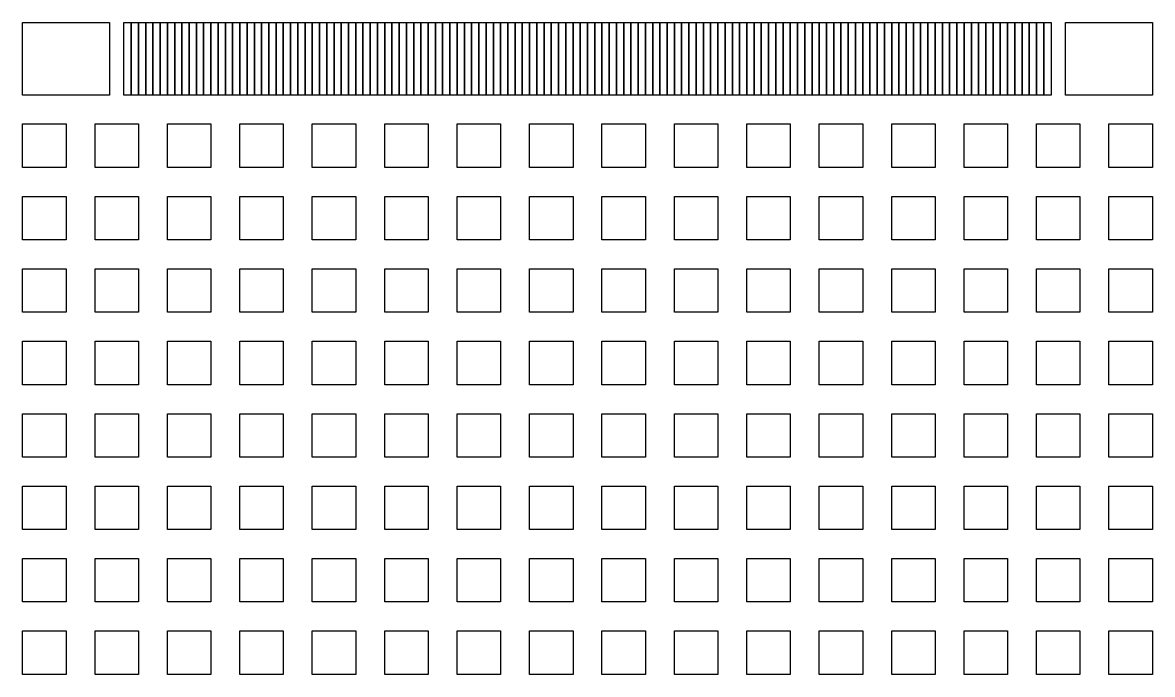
# Model space of a CAD drawing. Extents: x 0 to 780, y -350 to 670.
# Drawn here: x 0 to 780, y -350 to 100 of the extents above; entities that cross this region are included whole.
import ezdxf

# ---------------------------------------------------------------- set-up
doc = ezdxf.new("R2010")
doc.units = 0
for name, color, linetype in [('layer000', 1, 'CONTINUOUS'), ('layer001', 2, 'CONTINUOUS'), ('layer002', 3, 'CONTINUOUS'), ('layer003', 4, 'CONTINUOUS'), ('layer004', 5, 'CONTINUOUS'), ('layer005', 6, 'CONTINUOUS'), ('layer006', 7, 'CONTINUOUS'), ('layer007', 8, 'CONTINUOUS'), ('layer008', 9, 'CONTINUOUS'), ('layer009', 10, 'CONTINUOUS'), ('layer010', 11, 'CONTINUOUS'), ('layer011', 12, 'CONTINUOUS'), ('layer012', 13, 'CONTINUOUS'), ('layer013', 14, 'CONTINUOUS'), ('layer014', 15, 'CONTINUOUS'), ('layer015', 16, 'CONTINUOUS'), ('layer016', 17, 'CONTINUOUS'), ('layer017', 18, 'CONTINUOUS'), ('layer018', 19, 'CONTINUOUS'), ('layer019', 20, 'CONTINUOUS'), ('layer020', 21, 'CONTINUOUS'), ('layer021', 22, 'CONTINUOUS'), ('layer022', 23, 'CONTINUOUS'), ('layer023', 24, 'CONTINUOUS'), ('layer024', 25, 'CONTINUOUS'), ('layer025', 26, 'CONTINUOUS'), ('layer026', 27, 'CONTINUOUS'), ('layer027', 28, 'CONTINUOUS'), ('layer028', 29, 'CONTINUOUS'), ('layer029', 30, 'CONTINUOUS'), ('layer030', 31, 'CONTINUOUS'), ('layer031', 32, 'CONTINUOUS'), ('layer032', 33, 'CONTINUOUS'), ('layer033', 34, 'CONTINUOUS'), ('layer034', 35, 'CONTINUOUS'), ('layer035', 36, 'CONTINUOUS'), ('layer036', 37, 'CONTINUOUS'), ('layer037', 38, 'CONTINUOUS'), ('layer038', 39, 'CONTINUOUS'), ('layer039', 40, 'CONTINUOUS'), ('layer040', 41, 'CONTINUOUS'), ('layer041', 42, 'CONTINUOUS'), ('layer042', 43, 'CONTINUOUS'), ('layer043', 44, 'CONTINUOUS'), ('layer044', 45, 'CONTINUOUS'), ('layer045', 46, 'CONTINUOUS'), ('layer046', 47, 'CONTINUOUS'), ('layer047', 48, 'CONTINUOUS'), ('layer048', 49, 'CONTINUOUS'), ('layer049', 50, 'CONTINUOUS'), ('layer050', 51, 'CONTINUOUS'), ('layer051', 52, 'CONTINUOUS'), ('layer052', 53, 'CONTINUOUS'), ('layer053', 54, 'CONTINUOUS'), ('layer054', 55, 'CONTINUOUS'), ('layer055', 56, 'CONTINUOUS'), ('layer056', 57, 'CONTINUOUS'), ('layer057', 58, 'CONTINUOUS'), ('layer058', 59, 'CONTINUOUS'), ('layer059', 60, 'CONTINUOUS'), ('layer060', 61, 'CONTINUOUS'), ('layer061', 62, 'CONTINUOUS'), ('layer062', 63, 'CONTINUOUS'), ('layer063', 64, 'CONTINUOUS'), ('layer064', 65, 'CONTINUOUS'), ('layer065', 66, 'CONTINUOUS'), ('layer066', 67, 'CONTINUOUS'), ('layer067', 68, 'CONTINUOUS'), ('layer068', 69, 'CONTINUOUS'), ('layer069', 70, 'CONTINUOUS'), ('layer070', 71, 'CONTINUOUS'), ('layer071', 72, 'CONTINUOUS'), ('layer072', 73, 'CONTINUOUS'), ('layer073', 74, 'CONTINUOUS'), ('layer074', 75, 'CONTINUOUS'), ('layer075', 76, 'CONTINUOUS'), ('layer076', 77, 'CONTINUOUS'), ('layer077', 78, 'CONTINUOUS'), ('layer078', 79, 'CONTINUOUS'), ('layer079', 80, 'CONTINUOUS'), ('layer080', 81, 'CONTINUOUS'), ('layer081', 82, 'CONTINUOUS'), ('layer082', 83, 'CONTINUOUS'), ('layer083', 84, 'CONTINUOUS'), ('layer084', 85, 'CONTINUOUS'), ('layer085', 86, 'CONTINUOUS'), ('layer086', 87, 'CONTINUOUS'), ('layer087', 88, 'CONTINUOUS'), ('layer088', 89, 'CONTINUOUS'), ('layer089', 90, 'CONTINUOUS'), ('layer090', 91, 'CONTINUOUS'), ('layer091', 92, 'CONTINUOUS'), ('layer092', 93, 'CONTINUOUS'), ('layer093', 94, 'CONTINUOUS'), ('layer094', 95, 'CONTINUOUS'), ('layer095', 96, 'CONTINUOUS'), ('layer096', 97, 'CONTINUOUS'), ('layer097', 98, 'CONTINUOUS'), ('layer098', 99, 'CONTINUOUS'), ('layer099', 100, 'CONTINUOUS'), ('layer100', 101, 'CONTINUOUS'), ('layer101', 102, 'CONTINUOUS'), ('layer102', 103, 'CONTINUOUS'), ('layer103', 104, 'CONTINUOUS'), ('layer104', 105, 'CONTINUOUS'), ('layer105', 106, 'CONTINUOUS'), ('layer106', 107, 'CONTINUOUS'), ('layer107', 108, 'CONTINUOUS'), ('layer108', 109, 'CONTINUOUS'), ('layer109', 110, 'CONTINUOUS'), ('layer110', 111, 'CONTINUOUS'), ('layer111', 112, 'CONTINUOUS'), ('layer112', 113, 'CONTINUOUS'), ('layer113', 114, 'CONTINUOUS'), ('layer114', 115, 'CONTINUOUS'), ('layer115', 116, 'CONTINUOUS'), ('layer116', 117, 'CONTINUOUS'), ('layer117', 118, 'CONTINUOUS'), ('layer118', 119, 'CONTINUOUS'), ('layer119', 120, 'CONTINUOUS'), ('layer120', 121, 'CONTINUOUS'), ('layer121', 122, 'CONTINUOUS'), ('layer122', 123, 'CONTINUOUS'), ('layer123', 124, 'CONTINUOUS'), ('layer124', 125, 'CONTINUOUS'), ('layer125', 126, 'CONTINUOUS'), ('layer126', 127, 'CONTINUOUS'), ('layer127', 128, 'CONTINUOUS')]:
    doc.layers.add(name, color=color, linetype=linetype)

# ---------------------------------------------------------------- blocks, each defined once
blk = doc.blocks.new('gs_matrix')
at = {"layer": 'layer000'}
blk.add_lwpolyline([(0, 0), (0, 30), (30, 30), (30, 0)], close=True, dxfattribs=at)
at = {"layer": 'layer001'}
blk.add_lwpolyline([(50, 0), (50, 30), (80, 30), (80, 0)], close=True, dxfattribs=at)
at = {"layer": 'layer002'}
blk.add_lwpolyline([(100, 0), (100, 30), (130, 30), (130, 0)], close=True, dxfattribs=at)
at = {"layer": 'layer003'}
blk.add_lwpolyline([(150, 0), (150, 30), (180, 30), (180, 0)], close=True, dxfattribs=at)
at = {"layer": 'layer004'}
blk.add_lwpolyline([(200, 0), (200, 30), (230, 30), (230, 0)], close=True, dxfattribs=at)
at = {"layer": 'layer005'}
blk.add_lwpolyline([(250, 0), (250, 30), (280, 30), (280, 0)], close=True, dxfattribs=at)
at = {"layer": 'layer006'}
blk.add_lwpolyline([(300, 0), (300, 30), (330, 30), (330, 0)], close=True, dxfattribs=at)
at = {"layer": 'layer007'}
blk.add_lwpolyline([(350, 0), (350, 30), (380, 30), (380, 0)], close=True, dxfattribs=at)
at = {"layer": 'layer008'}
blk.add_lwpolyline([(400, 0), (400, 30), (430, 30), (430, 0)], close=True, dxfattribs=at)
at = {"layer": 'layer009'}
blk.add_lwpolyline([(450, 0), (450, 30), (480, 30), (480, 0)], close=True, dxfattribs=at)
at = {"layer": 'layer010'}
blk.add_lwpolyline([(500, 0), (500, 30), (530, 30), (530, 0)], close=True, dxfattribs=at)
at = {"layer": 'layer011'}
blk.add_lwpolyline([(550, 0), (550, 30), (580, 30), (580, 0)], close=True, dxfattribs=at)
at = {"layer": 'layer012'}
blk.add_lwpolyline([(600, 0), (600, 30), (630, 30), (630, 0)], close=True, dxfattribs=at)
at = {"layer": 'layer013'}
blk.add_lwpolyline([(650, 0), (650, 30), (680, 30), (680, 0)], close=True, dxfattribs=at)
at = {"layer": 'layer014'}
blk.add_lwpolyline([(700, 0), (700, 30), (730, 30), (730, 0)], close=True, dxfattribs=at)
at = {"layer": 'layer015'}
blk.add_lwpolyline([(750, 0), (750, 30), (780, 30), (780, 0)], close=True, dxfattribs=at)
at = {"layer": 'layer016'}
blk.add_lwpolyline([(0, -50), (0, -20), (30, -20), (30, -50)], close=True, dxfattribs=at)
at = {"layer": 'layer017'}
blk.add_lwpolyline([(50, -50), (50, -20), (80, -20), (80, -50)], close=True, dxfattribs=at)
at = {"layer": 'layer018'}
blk.add_lwpolyline([(100, -50), (100, -20), (130, -20), (130, -50)], close=True, dxfattribs=at)
at = {"layer": 'layer019'}
blk.add_lwpolyline([(150, -50), (150, -20), (180, -20), (180, -50)], close=True, dxfattribs=at)
at = {"layer": 'layer020'}
blk.add_lwpolyline([(200, -50), (200, -20), (230, -20), (230, -50)], close=True, dxfattribs=at)
at = {"layer": 'layer021'}
blk.add_lwpolyline([(250, -50), (250, -20), (280, -20), (280, -50)], close=True, dxfattribs=at)
at = {"layer": 'layer022'}
blk.add_lwpolyline([(300, -50), (300, -20), (330, -20), (330, -50)], close=True, dxfattribs=at)
at = {"layer": 'layer023'}
blk.add_lwpolyline([(350, -50), (350, -20), (380, -20), (380, -50)], close=True, dxfattribs=at)
at = {"layer": 'layer024'}
blk.add_lwpolyline([(400, -50), (400, -20), (430, -20), (430, -50)], close=True, dxfattribs=at)
at = {"layer": 'layer025'}
blk.add_lwpolyline([(450, -50), (450, -20), (480, -20), (480, -50)], close=True, dxfattribs=at)
at = {"layer": 'layer026'}
blk.add_lwpolyline([(500, -50), (500, -20), (530, -20), (530, -50)], close=True, dxfattribs=at)
at = {"layer": 'layer027'}
blk.add_lwpolyline([(550, -50), (550, -20), (580, -20), (580, -50)], close=True, dxfattribs=at)
at = {"layer": 'layer028'}
blk.add_lwpolyline([(600, -50), (600, -20), (630, -20), (630, -50)], close=True, dxfattribs=at)
at = {"layer": 'layer029'}
blk.add_lwpolyline([(650, -50), (650, -20), (680, -20), (680, -50)], close=True, dxfattribs=at)
at = {"layer": 'layer030'}
blk.add_lwpolyline([(700, -50), (700, -20), (730, -20), (730, -50)], close=True, dxfattribs=at)
at = {"layer": 'layer031'}
blk.add_lwpolyline([(750, -50), (750, -20), (780, -20), (780, -50)], close=True, dxfattribs=at)
at = {"layer": 'layer032'}
blk.add_lwpolyline([(0, -100), (0, -70), (30, -70), (30, -100)], close=True, dxfattribs=at)
at = {"layer": 'layer033'}
blk.add_lwpolyline([(50, -100), (50, -70), (80, -70), (80, -100)], close=True, dxfattribs=at)
at = {"layer": 'layer034'}
blk.add_lwpolyline([(100, -100), (100, -70), (130, -70), (130, -100)], close=True, dxfattribs=at)
at = {"layer": 'layer035'}
blk.add_lwpolyline([(150, -100), (150, -70), (180, -70), (180, -100)], close=True, dxfattribs=at)
at = {"layer": 'layer036'}
blk.add_lwpolyline([(200, -100), (200, -70), (230, -70), (230, -100)], close=True, dxfattribs=at)
at = {"layer": 'layer037'}
blk.add_lwpolyline([(250, -100), (250, -70), (280, -70), (280, -100)], close=True, dxfattribs=at)
at = {"layer": 'layer038'}
blk.add_lwpolyline([(300, -100), (300, -70), (330, -70), (330, -100)], close=True, dxfattribs=at)
at = {"layer": 'layer039'}
blk.add_lwpolyline([(350, -100), (350, -70), (380, -70), (380, -100)], close=True, dxfattribs=at)
at = {"layer": 'layer040'}
blk.add_lwpolyline([(400, -100), (400, -70), (430, -70), (430, -100)], close=True, dxfattribs=at)
at = {"layer": 'layer041'}
blk.add_lwpolyline([(450, -100), (450, -70), (480, -70), (480, -100)], close=True, dxfattribs=at)
at = {"layer": 'layer042'}
blk.add_lwpolyline([(500, -100), (500, -70), (530, -70), (530, -100)], close=True, dxfattribs=at)
at = {"layer": 'layer043'}
blk.add_lwpolyline([(550, -100), (550, -70), (580, -70), (580, -100)], close=True, dxfattribs=at)
at = {"layer": 'layer044'}
blk.add_lwpolyline([(600, -100), (600, -70), (630, -70), (630, -100)], close=True, dxfattribs=at)
at = {"layer": 'layer045'}
blk.add_lwpolyline([(650, -100), (650, -70), (680, -70), (680, -100)], close=True, dxfattribs=at)
at = {"layer": 'layer046'}
blk.add_lwpolyline([(700, -100), (700, -70), (730, -70), (730, -100)], close=True, dxfattribs=at)
at = {"layer": 'layer047'}
blk.add_lwpolyline([(750, -100), (750, -70), (780, -70), (780, -100)], close=True, dxfattribs=at)
at = {"layer": 'layer048'}
blk.add_lwpolyline([(0, -150), (0, -120), (30, -120), (30, -150)], close=True, dxfattribs=at)
at = {"layer": 'layer049'}
blk.add_lwpolyline([(50, -150), (50, -120), (80, -120), (80, -150)], close=True, dxfattribs=at)
at = {"layer": 'layer050'}
blk.add_lwpolyline([(100, -150), (100, -120), (130, -120), (130, -150)], close=True, dxfattribs=at)
at = {"layer": 'layer051'}
blk.add_lwpolyline([(150, -150), (150, -120), (180, -120), (180, -150)], close=True, dxfattribs=at)
at = {"layer": 'layer052'}
blk.add_lwpolyline([(200, -150), (200, -120), (230, -120), (230, -150)], close=True, dxfattribs=at)
at = {"layer": 'layer053'}
blk.add_lwpolyline([(250, -150), (250, -120), (280, -120), (280, -150)], close=True, dxfattribs=at)
at = {"layer": 'layer054'}
blk.add_lwpolyline([(300, -150), (300, -120), (330, -120), (330, -150)], close=True, dxfattribs=at)
at = {"layer": 'layer055'}
blk.add_lwpolyline([(350, -150), (350, -120), (380, -120), (380, -150)], close=True, dxfattribs=at)
at = {"layer": 'layer056'}
blk.add_lwpolyline([(400, -150), (400, -120), (430, -120), (430, -150)], close=True, dxfattribs=at)
at = {"layer": 'layer057'}
blk.add_lwpolyline([(450, -150), (450, -120), (480, -120), (480, -150)], close=True, dxfattribs=at)
at = {"layer": 'layer058'}
blk.add_lwpolyline([(500, -150), (500, -120), (530, -120), (530, -150)], close=True, dxfattribs=at)
at = {"layer": 'layer059'}
blk.add_lwpolyline([(550, -150), (550, -120), (580, -120), (580, -150)], close=True, dxfattribs=at)
at = {"layer": 'layer060'}
blk.add_lwpolyline([(600, -150), (600, -120), (630, -120), (630, -150)], close=True, dxfattribs=at)
at = {"layer": 'layer061'}
blk.add_lwpolyline([(650, -150), (650, -120), (680, -120), (680, -150)], close=True, dxfattribs=at)
at = {"layer": 'layer062'}
blk.add_lwpolyline([(700, -150), (700, -120), (730, -120), (730, -150)], close=True, dxfattribs=at)
at = {"layer": 'layer063'}
blk.add_lwpolyline([(750, -150), (750, -120), (780, -120), (780, -150)], close=True, dxfattribs=at)
at = {"layer": 'layer064'}
blk.add_lwpolyline([(0, -200), (0, -170), (30, -170), (30, -200)], close=True, dxfattribs=at)
at = {"layer": 'layer065'}
blk.add_lwpolyline([(50, -200), (50, -170), (80, -170), (80, -200)], close=True, dxfattribs=at)
at = {"layer": 'layer066'}
blk.add_lwpolyline([(100, -200), (100, -170), (130, -170), (130, -200)], close=True, dxfattribs=at)
at = {"layer": 'layer067'}
blk.add_lwpolyline([(150, -200), (150, -170), (180, -170), (180, -200)], close=True, dxfattribs=at)
at = {"layer": 'layer068'}
blk.add_lwpolyline([(200, -200), (200, -170), (230, -170), (230, -200)], close=True, dxfattribs=at)
at = {"layer": 'layer069'}
blk.add_lwpolyline([(250, -200), (250, -170), (280, -170), (280, -200)], close=True, dxfattribs=at)
at = {"layer": 'layer070'}
blk.add_lwpolyline([(300, -200), (300, -170), (330, -170), (330, -200)], close=True, dxfattribs=at)
at = {"layer": 'layer071'}
blk.add_lwpolyline([(350, -200), (350, -170), (380, -170), (380, -200)], close=True, dxfattribs=at)
at = {"layer": 'layer072'}
blk.add_lwpolyline([(400, -200), (400, -170), (430, -170), (430, -200)], close=True, dxfattribs=at)
at = {"layer": 'layer073'}
blk.add_lwpolyline([(450, -200), (450, -170), (480, -170), (480, -200)], close=True, dxfattribs=at)
at = {"layer": 'layer074'}
blk.add_lwpolyline([(500, -200), (500, -170), (530, -170), (530, -200)], close=True, dxfattribs=at)
at = {"layer": 'layer075'}
blk.add_lwpolyline([(550, -200), (550, -170), (580, -170), (580, -200)], close=True, dxfattribs=at)
at = {"layer": 'layer076'}
blk.add_lwpolyline([(600, -200), (600, -170), (630, -170), (630, -200)], close=True, dxfattribs=at)
at = {"layer": 'layer077'}
blk.add_lwpolyline([(650, -200), (650, -170), (680, -170), (680, -200)], close=True, dxfattribs=at)
at = {"layer": 'layer078'}
blk.add_lwpolyline([(700, -200), (700, -170), (730, -170), (730, -200)], close=True, dxfattribs=at)
at = {"layer": 'layer079'}
blk.add_lwpolyline([(750, -200), (750, -170), (780, -170), (780, -200)], close=True, dxfattribs=at)
at = {"layer": 'layer080'}
blk.add_lwpolyline([(0, -250), (0, -220), (30, -220), (30, -250)], close=True, dxfattribs=at)
at = {"layer": 'layer081'}
blk.add_lwpolyline([(50, -250), (50, -220), (80, -220), (80, -250)], close=True, dxfattribs=at)
at = {"layer": 'layer082'}
blk.add_lwpolyline([(100, -250), (100, -220), (130, -220), (130, -250)], close=True, dxfattribs=at)
at = {"layer": 'layer083'}
blk.add_lwpolyline([(150, -250), (150, -220), (180, -220), (180, -250)], close=True, dxfattribs=at)
at = {"layer": 'layer084'}
blk.add_lwpolyline([(200, -250), (200, -220), (230, -220), (230, -250)], close=True, dxfattribs=at)
at = {"layer": 'layer085'}
blk.add_lwpolyline([(250, -250), (250, -220), (280, -220), (280, -250)], close=True, dxfattribs=at)
at = {"layer": 'layer086'}
blk.add_lwpolyline([(300, -250), (300, -220), (330, -220), (330, -250)], close=True, dxfattribs=at)
at = {"layer": 'layer087'}
blk.add_lwpolyline([(350, -250), (350, -220), (380, -220), (380, -250)], close=True, dxfattribs=at)
at = {"layer": 'layer088'}
blk.add_lwpolyline([(400, -250), (400, -220), (430, -220), (430, -250)], close=True, dxfattribs=at)
at = {"layer": 'layer089'}
blk.add_lwpolyline([(450, -250), (450, -220), (480, -220), (480, -250)], close=True, dxfattribs=at)
at = {"layer": 'layer090'}
blk.add_lwpolyline([(500, -250), (500, -220), (530, -220), (530, -250)], close=True, dxfattribs=at)
at = {"layer": 'layer091'}
blk.add_lwpolyline([(550, -250), (550, -220), (580, -220), (580, -250)], close=True, dxfattribs=at)
at = {"layer": 'layer092'}
blk.add_lwpolyline([(600, -250), (600, -220), (630, -220), (630, -250)], close=True, dxfattribs=at)
at = {"layer": 'layer093'}
blk.add_lwpolyline([(650, -250), (650, -220), (680, -220), (680, -250)], close=True, dxfattribs=at)
at = {"layer": 'layer094'}
blk.add_lwpolyline([(700, -250), (700, -220), (730, -220), (730, -250)], close=True, dxfattribs=at)
at = {"layer": 'layer095'}
blk.add_lwpolyline([(750, -250), (750, -220), (780, -220), (780, -250)], close=True, dxfattribs=at)
at = {"layer": 'layer096'}
blk.add_lwpolyline([(0, -300), (0, -270), (30, -270), (30, -300)], close=True, dxfattribs=at)
at = {"layer": 'layer097'}
blk.add_lwpolyline([(50, -300), (50, -270), (80, -270), (80, -300)], close=True, dxfattribs=at)
at = {"layer": 'layer098'}
blk.add_lwpolyline([(100, -300), (100, -270), (130, -270), (130, -300)], close=True, dxfattribs=at)
at = {"layer": 'layer099'}
blk.add_lwpolyline([(150, -300), (150, -270), (180, -270), (180, -300)], close=True, dxfattribs=at)
at = {"layer": 'layer100'}
blk.add_lwpolyline([(200, -300), (200, -270), (230, -270), (230, -300)], close=True, dxfattribs=at)
at = {"layer": 'layer101'}
blk.add_lwpolyline([(250, -300), (250, -270), (280, -270), (280, -300)], close=True, dxfattribs=at)
at = {"layer": 'layer102'}
blk.add_lwpolyline([(300, -300), (300, -270), (330, -270), (330, -300)], close=True, dxfattribs=at)
at = {"layer": 'layer103'}
blk.add_lwpolyline([(350, -300), (350, -270), (380, -270), (380, -300)], close=True, dxfattribs=at)
at = {"layer": 'layer104'}
blk.add_lwpolyline([(400, -300), (400, -270), (430, -270), (430, -300)], close=True, dxfattribs=at)
at = {"layer": 'layer105'}
blk.add_lwpolyline([(450, -300), (450, -270), (480, -270), (480, -300)], close=True, dxfattribs=at)
at = {"layer": 'layer106'}
blk.add_lwpolyline([(500, -300), (500, -270), (530, -270), (530, -300)], close=True, dxfattribs=at)
at = {"layer": 'layer107'}
blk.add_lwpolyline([(550, -300), (550, -270), (580, -270), (580, -300)], close=True, dxfattribs=at)
at = {"layer": 'layer108'}
blk.add_lwpolyline([(600, -300), (600, -270), (630, -270), (630, -300)], close=True, dxfattribs=at)
at = {"layer": 'layer109'}
blk.add_lwpolyline([(650, -300), (650, -270), (680, -270), (680, -300)], close=True, dxfattribs=at)
at = {"layer": 'layer110'}
blk.add_lwpolyline([(700, -300), (700, -270), (730, -270), (730, -300)], close=True, dxfattribs=at)
at = {"layer": 'layer111'}
blk.add_lwpolyline([(750, -300), (750, -270), (780, -270), (780, -300)], close=True, dxfattribs=at)
at = {"layer": 'layer112'}
blk.add_lwpolyline([(0, -350), (0, -320), (30, -320), (30, -350)], close=True, dxfattribs=at)
at = {"layer": 'layer113'}
blk.add_lwpolyline([(50, -350), (50, -320), (80, -320), (80, -350)], close=True, dxfattribs=at)
at = {"layer": 'layer114'}
blk.add_lwpolyline([(100, -350), (100, -320), (130, -320), (130, -350)], close=True, dxfattribs=at)
at = {"layer": 'layer115'}
blk.add_lwpolyline([(150, -350), (150, -320), (180, -320), (180, -350)], close=True, dxfattribs=at)
at = {"layer": 'layer116'}
blk.add_lwpolyline([(200, -350), (200, -320), (230, -320), (230, -350)], close=True, dxfattribs=at)
at = {"layer": 'layer117'}
blk.add_lwpolyline([(250, -350), (250, -320), (280, -320), (280, -350)], close=True, dxfattribs=at)
at = {"layer": 'layer118'}
blk.add_lwpolyline([(300, -350), (300, -320), (330, -320), (330, -350)], close=True, dxfattribs=at)
at = {"layer": 'layer119'}
blk.add_lwpolyline([(350, -350), (350, -320), (380, -320), (380, -350)], close=True, dxfattribs=at)
at = {"layer": 'layer120'}
blk.add_lwpolyline([(400, -350), (400, -320), (430, -320), (430, -350)], close=True, dxfattribs=at)
at = {"layer": 'layer121'}
blk.add_lwpolyline([(450, -350), (450, -320), (480, -320), (480, -350)], close=True, dxfattribs=at)
at = {"layer": 'layer122'}
blk.add_lwpolyline([(500, -350), (500, -320), (530, -320), (530, -350)], close=True, dxfattribs=at)
at = {"layer": 'layer123'}
blk.add_lwpolyline([(550, -350), (550, -320), (580, -320), (580, -350)], close=True, dxfattribs=at)
at = {"layer": 'layer124'}
blk.add_lwpolyline([(600, -350), (600, -320), (630, -320), (630, -350)], close=True, dxfattribs=at)
at = {"layer": 'layer125'}
blk.add_lwpolyline([(650, -350), (650, -320), (680, -320), (680, -350)], close=True, dxfattribs=at)
at = {"layer": 'layer126'}
blk.add_lwpolyline([(700, -350), (700, -320), (730, -320), (730, -350)], close=True, dxfattribs=at)
at = {"layer": 'layer127'}
blk.add_lwpolyline([(750, -350), (750, -320), (780, -320), (780, -350)], close=True, dxfattribs=at)
blk = doc.blocks.new('gs_ramps')
at = {"layer": 'layer000'}
blk.add_lwpolyline([(70, 50), (70, 100), (75, 100), (75, 50)], close=True, dxfattribs=at)
at = {"layer": 'layer001'}
blk.add_lwpolyline([(75, 50), (75, 100), (80, 100), (80, 50)], close=True, dxfattribs=at)
at = {"layer": 'layer002'}
blk.add_lwpolyline([(80, 50), (80, 100), (85, 100), (85, 50)], close=True, dxfattribs=at)
at = {"layer": 'layer003'}
blk.add_lwpolyline([(85, 50), (85, 100), (90, 100), (90, 50)], close=True, dxfattribs=at)
at = {"layer": 'layer004'}
blk.add_lwpolyline([(90, 50), (90, 100), (95, 100), (95, 50)], close=True, dxfattribs=at)
at = {"layer": 'layer005'}
blk.add_lwpolyline([(95, 50), (95, 100), (100, 100), (100, 50)], close=True, dxfattribs=at)
at = {"layer": 'layer006'}
blk.add_lwpolyline([(100, 50), (100, 100), (105, 100), (105, 50)], close=True, dxfattribs=at)
at = {"layer": 'layer007'}
blk.add_lwpolyline([(105, 50), (105, 100), (110, 100), (110, 50)], close=True, dxfattribs=at)
at = {"layer": 'layer008'}
blk.add_lwpolyline([(110, 50), (110, 100), (115, 100), (115, 50)], close=True, dxfattribs=at)
at = {"layer": 'layer009'}
blk.add_lwpolyline([(115, 50), (115, 100), (120, 100), (120, 50)], close=True, dxfattribs=at)
at = {"layer": 'layer010'}
blk.add_lwpolyline([(120, 50), (120, 100), (125, 100), (125, 50)], close=True, dxfattribs=at)
at = {"layer": 'layer011'}
blk.add_lwpolyline([(125, 50), (125, 100), (130, 100), (130, 50)], close=True, dxfattribs=at)
at = {"layer": 'layer012'}
blk.add_lwpolyline([(130, 50), (130, 100), (135, 100), (135, 50)], close=True, dxfattribs=at)
at = {"layer": 'layer013'}
blk.add_lwpolyline([(135, 50), (135, 100), (140, 100), (140, 50)], close=True, dxfattribs=at)
at = {"layer": 'layer014'}
blk.add_lwpolyline([(140, 50), (140, 100), (145, 100), (145, 50)], close=True, dxfattribs=at)
at = {"layer": 'layer015'}
blk.add_lwpolyline([(145, 50), (145, 100), (150, 100), (150, 50)], close=True, dxfattribs=at)
at = {"layer": 'layer016'}
blk.add_lwpolyline([(150, 50), (150, 100), (155, 100), (155, 50)], close=True, dxfattribs=at)
at = {"layer": 'layer017'}
blk.add_lwpolyline([(155, 50), (155, 100), (160, 100), (160, 50)], close=True, dxfattribs=at)
at = {"layer": 'layer018'}
blk.add_lwpolyline([(160, 50), (160, 100), (165, 100), (165, 50)], close=True, dxfattribs=at)
at = {"layer": 'layer019'}
blk.add_lwpolyline([(165, 50), (165, 100), (170, 100), (170, 50)], close=True, dxfattribs=at)
at = {"layer": 'layer020'}
blk.add_lwpolyline([(170, 50), (170, 100), (175, 100), (175, 50)], close=True, dxfattribs=at)
at = {"layer": 'layer021'}
blk.add_lwpolyline([(175, 50), (175, 100), (180, 100), (180, 50)], close=True, dxfattribs=at)
at = {"layer": 'layer022'}
blk.add_lwpolyline([(180, 50), (180, 100), (185, 100), (185, 50)], close=True, dxfattribs=at)
at = {"layer": 'layer023'}
blk.add_lwpolyline([(185, 50), (185, 100), (190, 100), (190, 50)], close=True, dxfattribs=at)
at = {"layer": 'layer024'}
blk.add_lwpolyline([(190, 50), (190, 100), (195, 100), (195, 50)], close=True, dxfattribs=at)
at = {"layer": 'layer025'}
blk.add_lwpolyline([(195, 50), (195, 100), (200, 100), (200, 50)], close=True, dxfattribs=at)
at = {"layer": 'layer026'}
blk.add_lwpolyline([(200, 50), (200, 100), (205, 100), (205, 50)], close=True, dxfattribs=at)
at = {"layer": 'layer027'}
blk.add_lwpolyline([(205, 50), (205, 100), (210, 100), (210, 50)], close=True, dxfattribs=at)
at = {"layer": 'layer028'}
blk.add_lwpolyline([(210, 50), (210, 100), (215, 100), (215, 50)], close=True, dxfattribs=at)
at = {"layer": 'layer029'}
blk.add_lwpolyline([(215, 50), (215, 100), (220, 100), (220, 50)], close=True, dxfattribs=at)
at = {"layer": 'layer030'}
blk.add_lwpolyline([(220, 50), (220, 100), (225, 100), (225, 50)], close=True, dxfattribs=at)
at = {"layer": 'layer031'}
blk.add_lwpolyline([(225, 50), (225, 100), (230, 100), (230, 50)], close=True, dxfattribs=at)
at = {"layer": 'layer032'}
blk.add_lwpolyline([(230, 50), (230, 100), (235, 100), (235, 50)], close=True, dxfattribs=at)
at = {"layer": 'layer033'}
blk.add_lwpolyline([(235, 50), (235, 100), (240, 100), (240, 50)], close=True, dxfattribs=at)
at = {"layer": 'layer034'}
blk.add_lwpolyline([(240, 50), (240, 100), (245, 100), (245, 50)], close=True, dxfattribs=at)
at = {"layer": 'layer035'}
blk.add_lwpolyline([(245, 50), (245, 100), (250, 100), (250, 50)], close=True, dxfattribs=at)
at = {"layer": 'layer036'}
blk.add_lwpolyline([(250, 50), (250, 100), (255, 100), (255, 50)], close=True, dxfattribs=at)
at = {"layer": 'layer037'}
blk.add_lwpolyline([(255, 50), (255, 100), (260, 100), (260, 50)], close=True, dxfattribs=at)
at = {"layer": 'layer038'}
blk.add_lwpolyline([(260, 50), (260, 100), (265, 100), (265, 50)], close=True, dxfattribs=at)
at = {"layer": 'layer039'}
blk.add_lwpolyline([(265, 50), (265, 100), (270, 100), (270, 50)], close=True, dxfattribs=at)
at = {"layer": 'layer040'}
blk.add_lwpolyline([(270, 50), (270, 100), (275, 100), (275, 50)], close=True, dxfattribs=at)
at = {"layer": 'layer041'}
blk.add_lwpolyline([(275, 50), (275, 100), (280, 100), (280, 50)], close=True, dxfattribs=at)
at = {"layer": 'layer042'}
blk.add_lwpolyline([(280, 50), (280, 100), (285, 100), (285, 50)], close=True, dxfattribs=at)
at = {"layer": 'layer043'}
blk.add_lwpolyline([(285, 50), (285, 100), (290, 100), (290, 50)], close=True, dxfattribs=at)
at = {"layer": 'layer044'}
blk.add_lwpolyline([(290, 50), (290, 100), (295, 100), (295, 50)], close=True, dxfattribs=at)
at = {"layer": 'layer045'}
blk.add_lwpolyline([(295, 50), (295, 100), (300, 100), (300, 50)], close=True, dxfattribs=at)
at = {"layer": 'layer046'}
blk.add_lwpolyline([(300, 50), (300, 100), (305, 100), (305, 50)], close=True, dxfattribs=at)
at = {"layer": 'layer047'}
blk.add_lwpolyline([(305, 50), (305, 100), (310, 100), (310, 50)], close=True, dxfattribs=at)
at = {"layer": 'layer048'}
blk.add_lwpolyline([(310, 50), (310, 100), (315, 100), (315, 50)], close=True, dxfattribs=at)
at = {"layer": 'layer049'}
blk.add_lwpolyline([(315, 50), (315, 100), (320, 100), (320, 50)], close=True, dxfattribs=at)
at = {"layer": 'layer050'}
blk.add_lwpolyline([(320, 50), (320, 100), (325, 100), (325, 50)], close=True, dxfattribs=at)
at = {"layer": 'layer051'}
blk.add_lwpolyline([(325, 50), (325, 100), (330, 100), (330, 50)], close=True, dxfattribs=at)
at = {"layer": 'layer052'}
blk.add_lwpolyline([(330, 50), (330, 100), (335, 100), (335, 50)], close=True, dxfattribs=at)
at = {"layer": 'layer053'}
blk.add_lwpolyline([(335, 50), (335, 100), (340, 100), (340, 50)], close=True, dxfattribs=at)
at = {"layer": 'layer054'}
blk.add_lwpolyline([(340, 50), (340, 100), (345, 100), (345, 50)], close=True, dxfattribs=at)
at = {"layer": 'layer055'}
blk.add_lwpolyline([(345, 50), (345, 100), (350, 100), (350, 50)], close=True, dxfattribs=at)
at = {"layer": 'layer056'}
blk.add_lwpolyline([(350, 50), (350, 100), (355, 100), (355, 50)], close=True, dxfattribs=at)
at = {"layer": 'layer057'}
blk.add_lwpolyline([(355, 50), (355, 100), (360, 100), (360, 50)], close=True, dxfattribs=at)
at = {"layer": 'layer058'}
blk.add_lwpolyline([(360, 50), (360, 100), (365, 100), (365, 50)], close=True, dxfattribs=at)
at = {"layer": 'layer059'}
blk.add_lwpolyline([(365, 50), (365, 100), (370, 100), (370, 50)], close=True, dxfattribs=at)
at = {"layer": 'layer060'}
blk.add_lwpolyline([(370, 50), (370, 100), (375, 100), (375, 50)], close=True, dxfattribs=at)
at = {"layer": 'layer061'}
blk.add_lwpolyline([(375, 50), (375, 100), (380, 100), (380, 50)], close=True, dxfattribs=at)
at = {"layer": 'layer062'}
blk.add_lwpolyline([(380, 50), (380, 100), (385, 100), (385, 50)], close=True, dxfattribs=at)
at = {"layer": 'layer063'}
blk.add_lwpolyline([(385, 50), (385, 100), (390, 100), (390, 50)], close=True, dxfattribs=at)
at = {"layer": 'layer064'}
blk.add_lwpolyline([(390, 50), (390, 100), (395, 100), (395, 50)], close=True, dxfattribs=at)
at = {"layer": 'layer065'}
blk.add_lwpolyline([(395, 50), (395, 100), (400, 100), (400, 50)], close=True, dxfattribs=at)
at = {"layer": 'layer066'}
blk.add_lwpolyline([(400, 50), (400, 100), (405, 100), (405, 50)], close=True, dxfattribs=at)
at = {"layer": 'layer067'}
blk.add_lwpolyline([(405, 50), (405, 100), (410, 100), (410, 50)], close=True, dxfattribs=at)
at = {"layer": 'layer068'}
blk.add_lwpolyline([(410, 50), (410, 100), (415, 100), (415, 50)], close=True, dxfattribs=at)
at = {"layer": 'layer069'}
blk.add_lwpolyline([(415, 50), (415, 100), (420, 100), (420, 50)], close=True, dxfattribs=at)
at = {"layer": 'layer070'}
blk.add_lwpolyline([(420, 50), (420, 100), (425, 100), (425, 50)], close=True, dxfattribs=at)
at = {"layer": 'layer071'}
blk.add_lwpolyline([(425, 50), (425, 100), (430, 100), (430, 50)], close=True, dxfattribs=at)
at = {"layer": 'layer072'}
blk.add_lwpolyline([(430, 50), (430, 100), (435, 100), (435, 50)], close=True, dxfattribs=at)
at = {"layer": 'layer073'}
blk.add_lwpolyline([(435, 50), (435, 100), (440, 100), (440, 50)], close=True, dxfattribs=at)
at = {"layer": 'layer074'}
blk.add_lwpolyline([(440, 50), (440, 100), (445, 100), (445, 50)], close=True, dxfattribs=at)
at = {"layer": 'layer075'}
blk.add_lwpolyline([(445, 50), (445, 100), (450, 100), (450, 50)], close=True, dxfattribs=at)
at = {"layer": 'layer076'}
blk.add_lwpolyline([(450, 50), (450, 100), (455, 100), (455, 50)], close=True, dxfattribs=at)
at = {"layer": 'layer077'}
blk.add_lwpolyline([(455, 50), (455, 100), (460, 100), (460, 50)], close=True, dxfattribs=at)
at = {"layer": 'layer078'}
blk.add_lwpolyline([(460, 50), (460, 100), (465, 100), (465, 50)], close=True, dxfattribs=at)
at = {"layer": 'layer079'}
blk.add_lwpolyline([(465, 50), (465, 100), (470, 100), (470, 50)], close=True, dxfattribs=at)
at = {"layer": 'layer080'}
blk.add_lwpolyline([(470, 50), (470, 100), (475, 100), (475, 50)], close=True, dxfattribs=at)
at = {"layer": 'layer081'}
blk.add_lwpolyline([(475, 50), (475, 100), (480, 100), (480, 50)], close=True, dxfattribs=at)
at = {"layer": 'layer082'}
blk.add_lwpolyline([(480, 50), (480, 100), (485, 100), (485, 50)], close=True, dxfattribs=at)
at = {"layer": 'layer083'}
blk.add_lwpolyline([(485, 50), (485, 100), (490, 100), (490, 50)], close=True, dxfattribs=at)
at = {"layer": 'layer084'}
blk.add_lwpolyline([(490, 50), (490, 100), (495, 100), (495, 50)], close=True, dxfattribs=at)
at = {"layer": 'layer085'}
blk.add_lwpolyline([(495, 50), (495, 100), (500, 100), (500, 50)], close=True, dxfattribs=at)
at = {"layer": 'layer086'}
blk.add_lwpolyline([(500, 50), (500, 100), (505, 100), (505, 50)], close=True, dxfattribs=at)
at = {"layer": 'layer087'}
blk.add_lwpolyline([(505, 50), (505, 100), (510, 100), (510, 50)], close=True, dxfattribs=at)
at = {"layer": 'layer088'}
blk.add_lwpolyline([(510, 50), (510, 100), (515, 100), (515, 50)], close=True, dxfattribs=at)
at = {"layer": 'layer089'}
blk.add_lwpolyline([(515, 50), (515, 100), (520, 100), (520, 50)], close=True, dxfattribs=at)
at = {"layer": 'layer090'}
blk.add_lwpolyline([(520, 50), (520, 100), (525, 100), (525, 50)], close=True, dxfattribs=at)
at = {"layer": 'layer091'}
blk.add_lwpolyline([(525, 50), (525, 100), (530, 100), (530, 50)], close=True, dxfattribs=at)
at = {"layer": 'layer092'}
blk.add_lwpolyline([(530, 50), (530, 100), (535, 100), (535, 50)], close=True, dxfattribs=at)
at = {"layer": 'layer093'}
blk.add_lwpolyline([(535, 50), (535, 100), (540, 100), (540, 50)], close=True, dxfattribs=at)
at = {"layer": 'layer094'}
blk.add_lwpolyline([(540, 50), (540, 100), (545, 100), (545, 50)], close=True, dxfattribs=at)
at = {"layer": 'layer095'}
blk.add_lwpolyline([(545, 50), (545, 100), (550, 100), (550, 50)], close=True, dxfattribs=at)
at = {"layer": 'layer096'}
blk.add_lwpolyline([(550, 50), (550, 100), (555, 100), (555, 50)], close=True, dxfattribs=at)
at = {"layer": 'layer097'}
blk.add_lwpolyline([(555, 50), (555, 100), (560, 100), (560, 50)], close=True, dxfattribs=at)
at = {"layer": 'layer098'}
blk.add_lwpolyline([(560, 50), (560, 100), (565, 100), (565, 50)], close=True, dxfattribs=at)
at = {"layer": 'layer099'}
blk.add_lwpolyline([(565, 50), (565, 100), (570, 100), (570, 50)], close=True, dxfattribs=at)
at = {"layer": 'layer100'}
blk.add_lwpolyline([(570, 50), (570, 100), (575, 100), (575, 50)], close=True, dxfattribs=at)
at = {"layer": 'layer101'}
blk.add_lwpolyline([(575, 50), (575, 100), (580, 100), (580, 50)], close=True, dxfattribs=at)
at = {"layer": 'layer102'}
blk.add_lwpolyline([(580, 50), (580, 100), (585, 100), (585, 50)], close=True, dxfattribs=at)
at = {"layer": 'layer103'}
blk.add_lwpolyline([(585, 50), (585, 100), (590, 100), (590, 50)], close=True, dxfattribs=at)
at = {"layer": 'layer104'}
blk.add_lwpolyline([(590, 50), (590, 100), (595, 100), (595, 50)], close=True, dxfattribs=at)
at = {"layer": 'layer105'}
blk.add_lwpolyline([(595, 50), (595, 100), (600, 100), (600, 50)], close=True, dxfattribs=at)
at = {"layer": 'layer106'}
blk.add_lwpolyline([(600, 50), (600, 100), (605, 100), (605, 50)], close=True, dxfattribs=at)
at = {"layer": 'layer107'}
blk.add_lwpolyline([(605, 50), (605, 100), (610, 100), (610, 50)], close=True, dxfattribs=at)
at = {"layer": 'layer108'}
blk.add_lwpolyline([(610, 50), (610, 100), (615, 100), (615, 50)], close=True, dxfattribs=at)
at = {"layer": 'layer109'}
blk.add_lwpolyline([(615, 50), (615, 100), (620, 100), (620, 50)], close=True, dxfattribs=at)
at = {"layer": 'layer110'}
blk.add_lwpolyline([(620, 50), (620, 100), (625, 100), (625, 50)], close=True, dxfattribs=at)
at = {"layer": 'layer111'}
blk.add_lwpolyline([(625, 50), (625, 100), (630, 100), (630, 50)], close=True, dxfattribs=at)
at = {"layer": 'layer112'}
blk.add_lwpolyline([(630, 50), (630, 100), (635, 100), (635, 50)], close=True, dxfattribs=at)
at = {"layer": 'layer113'}
blk.add_lwpolyline([(635, 50), (635, 100), (640, 100), (640, 50)], close=True, dxfattribs=at)
at = {"layer": 'layer114'}
blk.add_lwpolyline([(640, 50), (640, 100), (645, 100), (645, 50)], close=True, dxfattribs=at)
at = {"layer": 'layer115'}
blk.add_lwpolyline([(645, 50), (645, 100), (650, 100), (650, 50)], close=True, dxfattribs=at)
at = {"layer": 'layer116'}
blk.add_lwpolyline([(650, 50), (650, 100), (655, 100), (655, 50)], close=True, dxfattribs=at)
at = {"layer": 'layer117'}
blk.add_lwpolyline([(655, 50), (655, 100), (660, 100), (660, 50)], close=True, dxfattribs=at)
at = {"layer": 'layer118'}
blk.add_lwpolyline([(660, 50), (660, 100), (665, 100), (665, 50)], close=True, dxfattribs=at)
at = {"layer": 'layer119'}
blk.add_lwpolyline([(665, 50), (665, 100), (670, 100), (670, 50)], close=True, dxfattribs=at)
at = {"layer": 'layer120'}
blk.add_lwpolyline([(670, 50), (670, 100), (675, 100), (675, 50)], close=True, dxfattribs=at)
at = {"layer": 'layer121'}
blk.add_lwpolyline([(675, 50), (675, 100), (680, 100), (680, 50)], close=True, dxfattribs=at)
at = {"layer": 'layer122'}
blk.add_lwpolyline([(680, 50), (680, 100), (685, 100), (685, 50)], close=True, dxfattribs=at)
at = {"layer": 'layer123'}
blk.add_lwpolyline([(685, 50), (685, 100), (690, 100), (690, 50)], close=True, dxfattribs=at)
at = {"layer": 'layer124'}
blk.add_lwpolyline([(690, 50), (690, 100), (695, 100), (695, 50)], close=True, dxfattribs=at)
at = {"layer": 'layer125'}
blk.add_lwpolyline([(695, 50), (695, 100), (700, 100), (700, 50)], close=True, dxfattribs=at)
at = {"layer": 'layer126'}
blk.add_lwpolyline([(700, 50), (700, 100), (705, 100), (705, 50)], close=True, dxfattribs=at)
at = {"layer": 'layer127'}
for points in [[(0, 50), (0, 100), (60, 100), (60, 50)], [(705, 50), (705, 100), (710, 100), (710, 50)], [(720, 50), (720, 100), (780, 100), (780, 50)]]:
    blk.add_lwpolyline(points, close=True, dxfattribs=at)

msp = doc.modelspace()

# ---------------------------------------------------------------- block references
for name in ['gs_ramps', 'gs_matrix']:
    msp.add_blockref(name, (0, 0))

doc.saveas('drawing.dxf')
